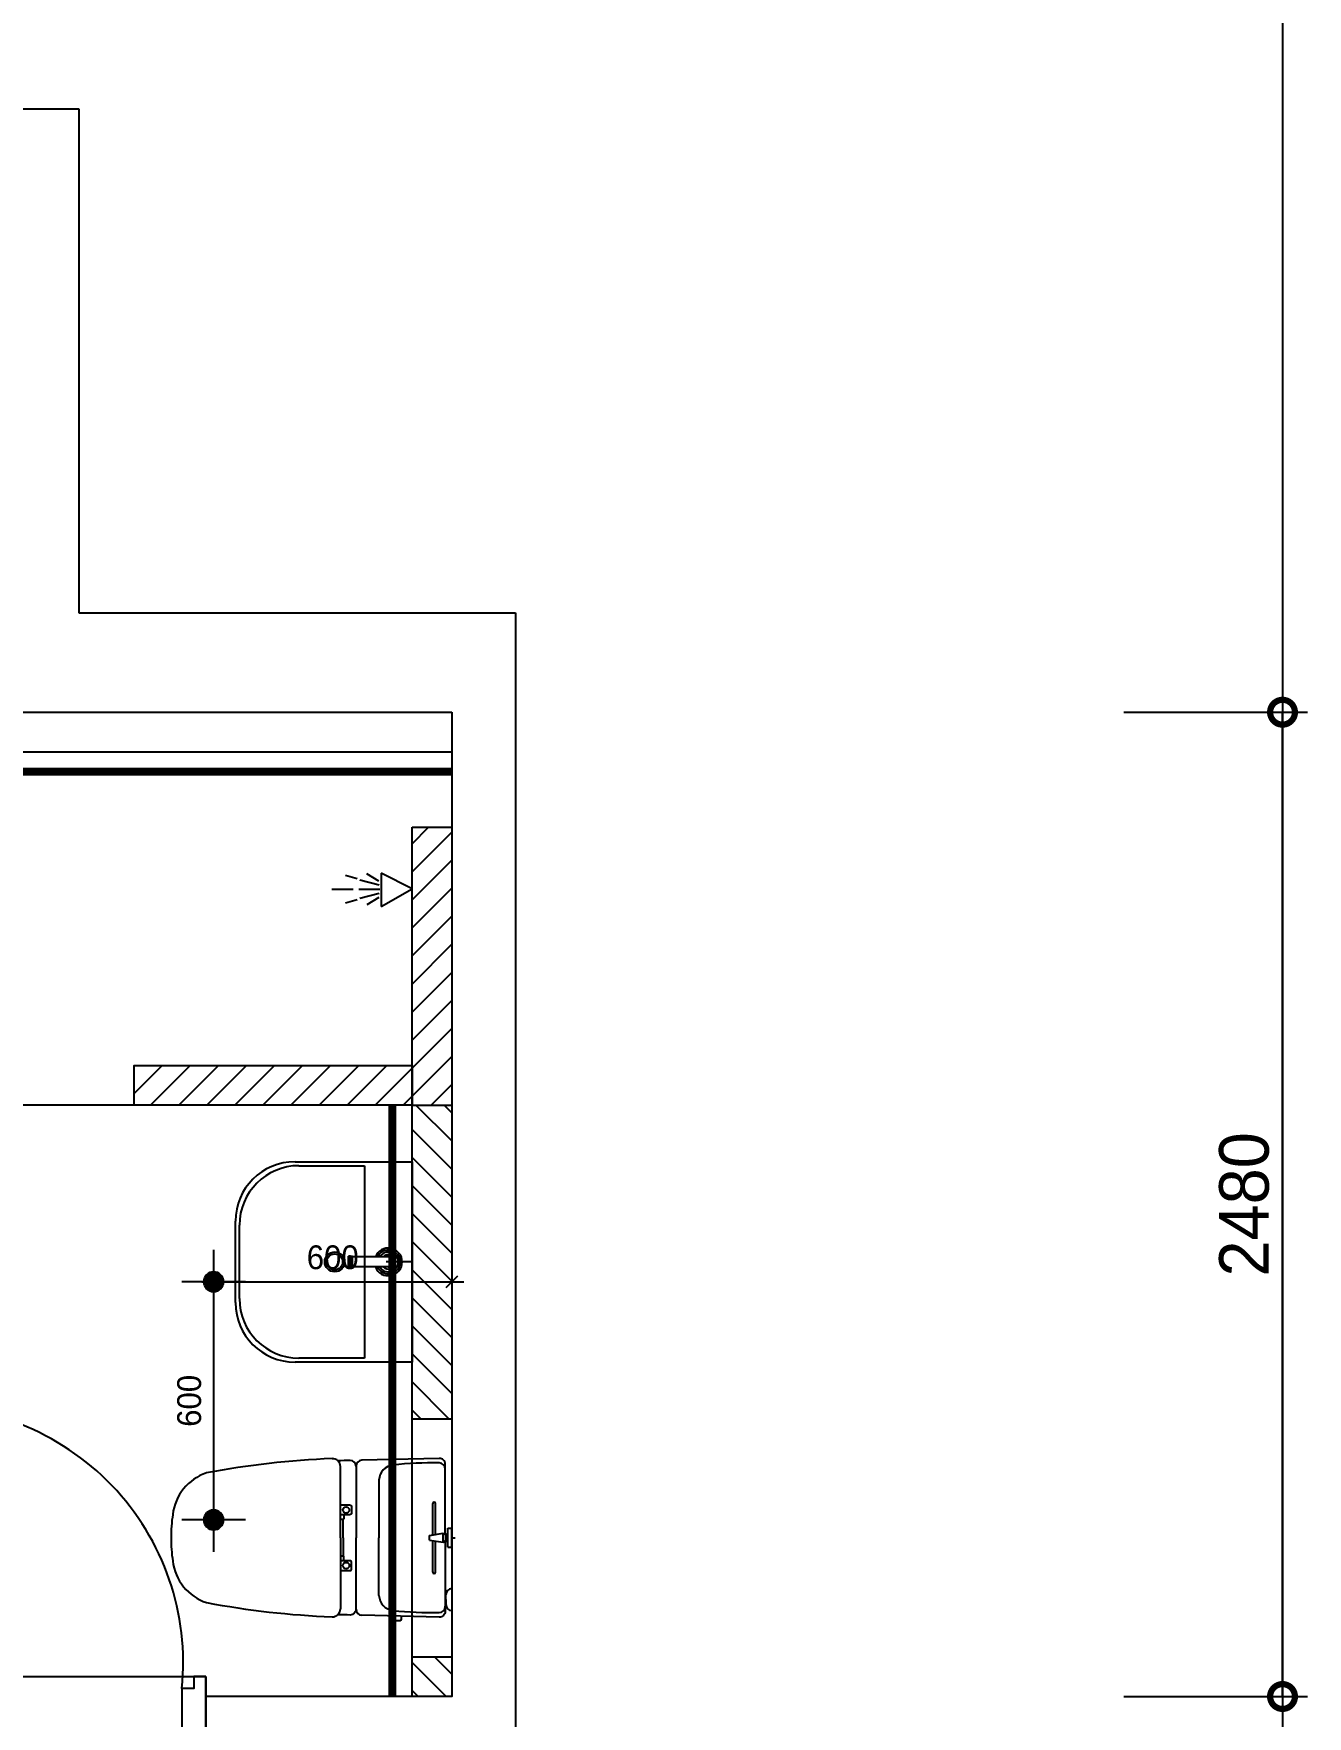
# Model space of a CAD drawing. Header units: millimetres. Extents: x 145965 to 228269, y 99354 to 115204.
# Drawn here: x 204415 to 207623, y 107989 to 112229 of the extents above; entities that cross this region are included whole.
import ezdxf
from ezdxf.enums import TextEntityAlignment as Align

# ---------------------------------------------------------------- set-up
doc = ezdxf.new("R2010")
doc.units = ezdxf.units.MM
doc.header["$LTSCALE"] = 50
doc.linetypes.add('HID', pattern=[2.5, 1.5, -1])
doc.linetypes.add('HIDDEN', pattern=[9.525, 6.35, -3.175])
for name, color, linetype in [('03-WAL NEW', 3, 'Continuous'), ('07-DIM WAL', 5, 'Continuous'), ('3.기호.계단선', 30, 'Continuous'), ('BATH', 4, 'Continuous'), ('CO-BATH', 6, 'Continuous'), ('fin', 5, 'Continuous'), ('FORM(YOURNAME)-1', 1, 'Continuous'), ('FORM(YOURNAME)-11', 1, 'Continuous'), ('HAT', 8, 'Continuous'), ('HL', 6, 'HIDDEN'), ('RC-LIGHT', 7, 'Continuous'), ('벽1', 2, 'Continuous'), ('창호', 4, 'Continuous'), ('틀', 8, 'Continuous')]:
    doc.layers.add(name, color=color, linetype=linetype)
doc.styles.add('HY 울릉도 L', font='')
doc.styles.add('YOURNAME', font='HY울릉도M.TTF')
doc.styles.add('스타일1', font='HY울릉도M.TTF')
doc.styles.get('HY 울릉도 L').set_extended_font_data('HY울릉도L')
doc.dimstyles.new('30', dxfattribs={"dimscale": 30, "dimtxt": 2, "dimasz": 1, "dimexe": 1, "dimexo": 1, "dimgap": 1, "dimtad": 1, "dimdec": 0, "dimrnd": 0.05, "dimdsep": 46, "dimlunit": 6, "dimtxsty": 'HY 울릉도 L', "dimblk": 'ARCHTICK', "dimcen": 2.5, "dimdle": 1, "dimclrd": 133, "dimclre": 133, "dimclrt": 30, "dimadec": 0, "dimazin": 0, "dimtfac": 1, "dimtdec": 0, "dimtix": 1, "dimtmove": 2, "dimatfit": 3, "dimldrblk": 'ARCHTICK', "dimfxl": 1, "dimlwd": -1, "dimlwe": -1, "dimarcsym": 0})
doc.dimstyles.new('50', dxfattribs={"dimscale": 50, "dimtxt": 2.5, "dimasz": 2.5, "dimexe": 1.25, "dimexo": 2, "dimtad": 1, "dimdec": 0, "dimtxsty": '스타일1', "dimblk": 'DOTSMALL', "dimcen": 2.5, "dimclrd": 1, "dimclre": 1, "dimclrt": 2, "dimadec": 0, "dimazin": 0, "dimtfac": 1, "dimtdec": 0, "dimtix": 1, "dimtmove": 0, "dimatfit": 3, "dimldrblk": 'DOTSMALL', "dimfxl": 1.25, "dimarcsym": 0})
pattern_1 = [(45, (199973.953, 107905.51), (-35.35534, 35.35534), [])]
pattern_2 = [(315, (192587.335, 126137.985), (35.35534, 35.35534), [])]

# ---------------------------------------------------------------- blocks, each defined once
blk = doc.blocks.new('FORM-ELEVATION')
at = {"layer": 'Defpoints', "color": 158}
blk.add_lwpolyline([(-8309, 33708), (61071, 33708), (61071, -19692), (-8309, -19692)], close=True, dxfattribs=at)
at = {"layer": 'FORM(YOURNAME)-11', "color": 3, "style": 'YOURNAME'}
for tag, height, p in [('1', 450, (71041, -1219)), ('2', 450, (71041, -1863)), ('3', 450, (71041, -3150)), ('4', 450, (71041, -5081)), ('5', 515, (71041, -7398)), ('6', 515, (71041, -9650)), ('7', 515, (71041, -11903)), ('8', 515, (71041, -14155)), ('9', 515, (71041, -16408)), ('10', 515, (66791, -18596)), ('11', 515, (71041, -18660)), ('12', 515, (66791, -20848)), ('13', 515, (71041, -20848))]:
    blk.add_attdef(tag, text='', height=height, dxfattribs=at).set_placement(p, align=Align.MIDDLE_RIGHT)
blk = doc.blocks.new('_DotSmall')
at = {"color": 0, "linetype": 'ByBlock', "const_width": 0.5}
blk.add_lwpolyline([(-0.0625, 0, 1), (0.0625, 0, 1)], format="xyb", close=True, dxfattribs=at)
blk = doc.blocks.new('*D874')
at = {"layer": '07-DIM WAL', "color": 1, "lineweight": -2}
for p, q in [((207160.4, 110519.4), (207622.9, 110519.4)), ((207560.4, 108039.4), (207560.4, 110519.4)), ((207160.4, 108039.4), (207622.9, 108039.4))]:
    blk.add_line(p, q, dxfattribs=at)
at = {"layer": 'Defpoints', "color": 0}
for p in [(207060.4, 110519.4), (207560.4, 110519.4), (207060.4, 108039.4)]:
    blk.add_point(p, dxfattribs=at)
at = {"layer": '07-DIM WAL', "color": 1, "lineweight": -2, "xscale": 125, "yscale": 125, "zscale": 125}
for p, rotation in [((207560.4, 110519.4), 90), ((207560.4, 108039.4), 270)]:
    blk.add_blockref('_DotSmall', p, dxfattribs=dict(at, rotation=rotation))
at = {"layer": '07-DIM WAL', "color": 2, "insert": (207464.1, 109279.4), "char_height": 125, "attachment_point": 5, "rotation": 90, "style": '스타일1'}
blk.add_mtext('2480', dxfattribs=at)
blk = doc.blocks.new('vidaisejh')
at = {"layer": '벽1'}
for p, q in [((160662.9, 71832.3), (161527.9, 71832.3)), ((161527.9, 71832.3), (161527.9, 70562.3)), ((161527.9, 70562.3), (162627.9, 70562.3)), ((162627.9, 70562.3), (162627.9, 61182.3)), ((160947.9, 70312.3), (162467.9, 70312.3)), ((162467.9, 70312.3), (162467.9, 67832.3)), ((162327.9, 67832.3), (161847.9, 67832.3)), ((162467.9, 67832.3), (161847.9, 67832.3)), ((161847.9, 67832.3), (161847.9, 67732.3))]:
    blk.add_line(p, q, dxfattribs=at)
at = {"layer": '창호'}
blk.add_arc((161145.4, 67917), 645.8, 354.2444, 93.3276, dxfattribs=at)
at = {"layer": '틀'}
for p, q in [((161047.9, 67882.3), (161847.9, 67882.3)), ((161847.9, 67882.3), (161847.9, 67682.3))]:
    blk.add_line(p, q, dxfattribs=at)
blk.add_lwpolyline([(161847.9, 67882.3), (161817.9, 67882.3), (161817.9, 67852.3), (161787.9, 67852.3), (161787.9, 67712.3), (161817.9, 67712.3), (161817.9, 67682.3), (161847.9, 67682.3), (161847.9, 67882.3)], dxfattribs=at)
blk = doc.blocks.new('VJSWJDEH')
at = {"layer": '03-WAL NEW'}
h = blk.add_hatch(dxfattribs=at)
h.set_pattern_fill('_USER', color=256, scale=50, angle=45, pattern_type=0)
h.set_pattern_definition(pattern_1)
h.paths.add_polyline_path([(205467.9, 109529.4), (205467.9, 110229.4), (205367.9, 110229.4), (205367.9, 109529.4)])
h = blk.add_hatch(dxfattribs=at)
h.set_pattern_fill('_USER', color=256, scale=50, angle=45, pattern_type=0)
h.set_pattern_definition(pattern_1)
h.paths.add_polyline_path([(205367.9, 109529.4), (204667.9, 109529.4), (204667.9, 109629.4), (205367.9, 109629.4)])
at = {"layer": 'HAT', "transparency": 33554687}
h = blk.add_hatch(dxfattribs=at)
h.set_pattern_fill('_USER', color=8, scale=50, angle=315, style=0, pattern_type=0)
h.set_pattern_definition(pattern_2)
h.paths.add_polyline_path([(205467.9, 108739.4), (205467.9, 109529.4), (205367.9, 109529.4), (205367.9, 108739.4)])
h = blk.add_hatch(dxfattribs=at)
h.set_pattern_fill('_USER', color=8, scale=50, angle=315, style=0, pattern_type=0)
h.set_pattern_definition(pattern_2)
h.paths.add_polyline_path([(205467.9, 108039.4), (205467.9, 108139.4), (205367.9, 108139.4), (205367.9, 108039.4)])
at = {"color": 8}
for p, q in [((204667.9, 109529.4), (203947.9, 109529.4)), ((205367.9, 109134.4), (205302.9, 109134.4)), ((205467.9, 108415.4), (205467.9, 108463.4)), ((205467.9, 108439.4), (205476.7, 108439.4))]:
    blk.add_line(p, q, dxfattribs=at)
at = {"layer": '03-WAL NEW'}
for p, q in [((205367.9, 109529.4), (205467.9, 109529.4)), ((205367.9, 108739.4), (205467.9, 108739.4)), ((205367.9, 108139.4), (205467.9, 108139.4))]:
    blk.add_line(p, q, dxfattribs=at)
blk.add_lwpolyline([(205367.9, 110229.4), (205467.9, 110229.4), (205467.9, 108039.4), (205367.9, 108039.4)], close=True, dxfattribs=at)
blk.add_lwpolyline([(205367.9, 109529.4), (204667.9, 109529.4), (204667.9, 109629.4), (205367.9, 109629.4), (205367.9, 109529.4)], dxfattribs=at)
at = {"layer": 'BATH'}
for p, q in [((205229.1, 110099.2), (205200.4, 110107.7)), ((205283.8, 110093.4), (205253.8, 110112.3)), ((205367.9, 110074.4), (205290.3, 110114.2)), ((205290.3, 110114.2), (205290.3, 110030.1)), ((205219.3, 110073.1), (205165.8, 110073.1)), ((205286.4, 110073.1), (205233.8, 110073.1)), ((205284.5, 110083.6), (205236.2, 110096)), ((205284.5, 110062.7), (205236.2, 110050.3)), ((205290.3, 110030.1), (205367.9, 110074.4)), ((205229.1, 110047.1), (205200.4, 110038.6)), ((205283.8, 110052.9), (205253.8, 110034))]:
    blk.add_line(p, q, dxfattribs=at)
at = {"layer": 'CO-BATH', "color": 8}
for p, q in [((205072.9, 109386.9), (205367.9, 109386.9)), ((205367.9, 109386.9), (205367.9, 108881.9)), ((205082.9, 109376.9), (205247.9, 109376.9)), ((205247.9, 109376.9), (205247.9, 108891.9)), ((204922.9, 109031.9), (204922.9, 109236.9)), ((204932.9, 109041.9), (204932.9, 109226.9)), ((205207.4, 109119.9), (205207.4, 109148.9)), ((205212.4, 109148.9), (205207.4, 109148.9)), ((205212.4, 109119.9), (205212.4, 109148.9)), ((205217.4, 109147.9), (205212.4, 109147.9)), ((205217.4, 109120.9), (205217.4, 109147.9)), ((205307.9, 109146.9), (205217.4, 109146.9)), ((205212.4, 109119.9), (205207.4, 109119.9)), ((205217.4, 109120.9), (205212.4, 109120.9)), ((205307.9, 109121.9), (205217.4, 109121.9)), ((205367.9, 108881.9), (205072.9, 108881.9)), ((205247.9, 108891.9), (205082.9, 108891.9))]:
    blk.add_line(p, q, dxfattribs=at)
for radius in [25, 20]:
    blk.add_circle((205172.9, 109134.4), radius, dxfattribs=at)
for centre, radius, start, end in [((205072.9, 109236.9), 150, 90, 180), ((205082.9, 109226.9), 150, 90, 180), ((205307.9, 109134.4), 35, 200.9249, 159.0752), ((205307.9, 109134.4), 30, 204.6243, 155.3757), ((205307.9, 109134.4), 25, 210, 150), ((205307.9, 109134.4), 18, 223.983, 136.0171), ((205307.9, 109134.4), 12.5, 270, 90), ((205072.9, 109031.9), 150, 180, 270), ((205082.9, 109041.9), 150, 180, 270)]:
    blk.add_arc(centre, radius, start, end, dxfattribs=at)
at = {"layer": 'fin', "color": 8}
for p, q in [((205187.2, 108439.4), (205187.2, 108618.7)), ((205226.5, 108619.8), (205226.5, 108439.4)), ((205284.3, 108584.7), (205284.3, 108439.4)), ((205451.5, 108447.4), (205451.5, 108612)), ((205187.2, 108439.4), (205187.2, 108260.2)), ((205226.5, 108259.1), (205226.5, 108439.4)), ((205284.3, 108294.2), (205284.3, 108439.4)), ((205451.5, 108431.5), (205451.5, 108266.9)), ((205452.9, 108283.7), (205452.9, 108296.2)), ((205452.9, 108283.7), (205452.9, 108271.2))]:
    blk.add_line(p, q, dxfattribs=at)
for points in [[(205226.5, 108619.8, 0.371724), (205211.8, 108634.2, 0.003515), (205180.9, 108633.4, 0.320541)], [(205451.5, 108612), (205451.5, 108624.5, 0.421209), (205436.1, 108639.4), (205241.1, 108634.8, 0.001659)], [(205226.5, 108259.1, -0.371724), (205211.8, 108244.7, -0.003515), (205180.9, 108245.5, -0.320541)], [(205451.5, 108266.9), (205451.5, 108254.4, -0.421209), (205436.1, 108239.4), (205241.1, 108244.1, -0.001659)]]:
    blk.add_lwpolyline(points, format="xyb", dxfattribs=at)
for centre, radius, start, end in [((205256.2, 106434.7), 2205.9, 92.3333, 100.6081), ((205167.2, 108618.7), 20, 0, 92.3333), ((205241.5, 108619.8), 15, 91.3651, 180), ((205324.3, 108582.9), 40, 95.9437, 177.5129), ((205423.7, 107628.1), 1000, 89.3116, 95.9437), ((205435.5, 108612), 16, 0, 89.3116), ((204889.6, 108483.7), 125.5, 108.2964, 173.4241), ((205166.5, 108439.4), 405.9, 171.6993, 180), ((205166.5, 108439.4), 405.9, 180, 188.3007), ((204889.6, 108395.2), 125.5, 186.5759, 251.7036), ((205324.3, 108295.9), 40, 182.4871, 264.0563), ((205467.9, 108296.2), 15, 90, 180), ((205256.2, 110444.2), 2205.9, 259.3919, 267.6667), ((205167.2, 108260.2), 20, 267.6667, 0), ((205241.5, 108259.1), 15, 180, 268.6349), ((205423.7, 109250.8), 1000, 264.0563, 270.6884), ((205435.5, 108266.9), 16, 270.6884, 0), ((205467.9, 108271.2), 15, 180, 270)]:
    blk.add_arc(centre, radius, start, end, dxfattribs=at)
at = {"layer": 'HL', "color": 8, "linetype": 'Continuous'}
for p, q in [((205419.9, 108446.9), (205419.9, 108525.9)), ((205426.9, 108447.9), (205426.9, 108525.9)), ((205194.3, 108439.4), (205194.3, 108485.8)), ((205411.8, 108445.4), (205446.2, 108450.8)), ((205446.2, 108450.8), (205453.2, 108446.4)), ((205446.2, 108428.1), (205446.2, 108450.8)), ((205453.2, 108446.4), (205457.9, 108451.8)), ((205457.9, 108463.4), (205467.9, 108463.4)), ((205457.9, 108415.4), (205457.9, 108463.4)), ((205194.3, 108439.4), (205194.3, 108393.1)), ((205411.8, 108433.5), (205411.8, 108445.4)), ((205411.8, 108433.5), (205446.2, 108428.1)), ((205419.9, 108352.9), (205419.9, 108432)), ((205426.9, 108352.9), (205426.9, 108430.9)), ((205446.2, 108428.1), (205453.2, 108432.5)), ((205453.2, 108432.5), (205453.2, 108446.4)), ((205453.2, 108432.5), (205457.9, 108427.1)), ((205457.9, 108415.4), (205467.9, 108415.4)), ((205321.4, 108234.5), (205321.4, 108242.2)), ((205341.5, 108234.5), (205341.5, 108241.7)), ((205337.5, 108230.5), (205325.4, 108230.5))]:
    blk.add_line(p, q, dxfattribs=at)
for points in [[(205187.2, 108522), (205211.4, 108522, -0.414214), (205215.4, 108518), (205215.4, 108501.5, -0.414214), (205211.4, 108497.5), (205195.9, 108497.5), (205187.2, 108497.5)], [(205195.9, 108497.5), (205195.9, 108487.8, -0.414214), (205193.9, 108485.8), (205187.2, 108485.8)], [(205195.9, 108381.4), (205195.9, 108391.1, 0.414214), (205193.9, 108393.1), (205187.2, 108393.1)], [(205187.2, 108356.9), (205211.4, 108356.9, 0.414214), (205215.4, 108360.9), (205215.4, 108377.4, 0.414214), (205211.4, 108381.4), (205195.9, 108381.4), (205187.2, 108381.4)]]:
    blk.add_lwpolyline(points, format="xyb", dxfattribs=at)
for centre in [(205201.5, 108509.4), (205201.5, 108369.4)]:
    blk.add_circle(centre, 8, dxfattribs=at)
for centre, radius, start, end in [((205423.4, 108525.9), 3.5, 0, 180), ((205423.4, 108352.9), 3.5, 180, 0), ((205325.4, 108234.5), 4, 180, 270), ((205337.5, 108234.5), 4, 270, 0)]:
    blk.add_arc(centre, radius, start, end, dxfattribs=at)
blk.add_blockref('vidaisejh', (43000, 40207.2))
blk = doc.blocks.new('1')
at = {"linetype": 'Continuous'}
h = blk.add_hatch(color=4, dxfattribs=at)
h.dxf.hatch_style = 1
edge = h.paths.add_edge_path()
edge.add_arc((11539653.5, -14273503.8), 37.5, 0, 360)
at = {"color": 1, "linetype": 'Continuous'}
for p, q in [((11539653.5, -14273637.1), (11539653.5, -14273370.5)), ((11539520.2, -14273503.8), (11539786.8, -14273503.8))]:
    blk.add_line(p, q, dxfattribs=at)
at = {"color": 4, "linetype": 'Continuous'}
for radius in [41.5, 37.5]:
    blk.add_circle((11539653.5, -14273503.8), radius, dxfattribs=at)
blk = doc.blocks.new('_ArchTick')
at = {"color": 0, "linetype": 'ByBlock', "const_width": 0.15}
blk.add_lwpolyline([(-0.5, -0.5), (0.5, 0.5)], dxfattribs=at)
blk = doc.blocks.new('*D1169')
at = {"layer": '07-DIM WAL', "color": 133}
for p, q in [((204867.9, 109114.4), (204867.9, 108454.4)), ((204837.9, 109084.4), (204837.9, 109084.4)), ((204837.9, 108484.4), (204837.9, 108484.4))]:
    blk.add_line(p, q, dxfattribs=at)
at = {"layer": 'Defpoints', "color": 0}
for p in [(204867.9, 109084.4), (204867.9, 108484.4), (204867.9, 108484.4)]:
    blk.add_point(p, dxfattribs=at)
at = {"layer": '07-DIM WAL', "color": 133, "xscale": 30, "yscale": 30, "zscale": 30}
for p, rotation in [((204867.9, 109084.4), 90), ((204867.9, 108484.4), 270)]:
    blk.add_blockref('_ArchTick', p, dxfattribs=dict(at, rotation=rotation))
at = {"layer": '07-DIM WAL', "color": 30, "insert": (204806.6, 108784.4), "char_height": 60, "attachment_point": 5, "rotation": 90, "style": 'HY 울릉도 L'}
blk.add_mtext('600', dxfattribs=at)
blk = doc.blocks.new('*D1170')
at = {"layer": '07-DIM WAL', "color": 133}
for p, q in [((204867.9, 109114.4), (204867.9, 109114.4)), ((205467.9, 109114.4), (205467.9, 109114.4)), ((204837.9, 109084.4), (205497.9, 109084.4))]:
    blk.add_line(p, q, dxfattribs=at)
at = {"layer": 'Defpoints', "color": 0}
for p in [(204867.9, 109084.4), (205467.9, 109084.4), (205467.9, 109084.4)]:
    blk.add_point(p, dxfattribs=at)
at = {"layer": '07-DIM WAL', "color": 133, "xscale": 30, "yscale": 30, "zscale": 30, "rotation": 180}
blk.add_blockref('_ArchTick', (204867.9, 109084.4), dxfattribs=at)
at = {"layer": '07-DIM WAL', "color": 133, "xscale": 30, "yscale": 30, "zscale": 30}
blk.add_blockref('_ArchTick', (205467.9, 109084.4), dxfattribs=at)
at = {"layer": '07-DIM WAL', "color": 30, "insert": (205167.9, 109145.7), "char_height": 60, "attachment_point": 5, "style": 'HY 울릉도 L'}
blk.add_mtext('600', dxfattribs=at)

msp = doc.modelspace()

# ---------------------------------------------------------------- linework, layer by layer
at = {"layer": '3.기호.계단선', "color": 10, "linetype": 'HID', "const_width": 20}
for points in [[(203947.9, 110369.4), (205467.9, 110369.4)], [(205317.9, 109529.4), (205317.9, 108039.4)]]:
    msp.add_lwpolyline(points, dxfattribs=at)
at = {"layer": 'RC-LIGHT'}
msp.add_lwpolyline([(203947.9, 110419.4), (205467.9, 110419.4)], dxfattribs=at)

# ---------------------------------------------------------------- block references
at = {"layer": 'FORM(YOURNAME)-1', "xscale": 0.2500000000000001, "yscale": 0.2500000000000001, "zscale": 0.2500000000000001}
msp.add_blockref('FORM-ELEVATION', (192292.5, 105527.4), dxfattribs=at)
at = {"layer": 'RC-LIGHT'}
msp.add_blockref('VJSWJDEH', (0, 0), dxfattribs=at)
at = {"layer": 'RC-LIGHT', "xscale": -0.6024096385271789, "yscale": 0.6024096385271789, "zscale": 0.6024096385271789, "rotation": 89.99999999999955}
for p in [(-8393628.4, 7060682.9), (-8393628.4, 7060082.9)]:
    msp.add_blockref('1', p, dxfattribs=at)

# ---------------------------------------------------------------- dimensions: what is measured, and where the dimension line sits
at = {"layer": '07-DIM WAL'}
dim = msp.add_linear_dim(base=(207560.4, 110519.4), p1=(207060.4, 108039.4), p2=(207060.4, 110519.4), angle=270, dimstyle='50', override={"dimtfill": 0}, dxfattribs=at)
dim.commit()
dim.dimension.update_dxf_attribs({"geometry": '*D874', "text_midpoint": (207464.1, 109279.4)})
dim = msp.add_linear_dim(base=(205467.9, 109084.4), p1=(204867.9, 109084.4), p2=(205467.9, 109084.4), dimstyle='30', dxfattribs=at)
dim.commit()
dim.dimension.update_dxf_attribs({"geometry": '*D1170', "text_midpoint": (205167.9, 109145.7)})
dim = msp.add_linear_dim(base=(204867.9, 108484.4), p1=(204867.9, 109084.4), p2=(204867.9, 108484.4), angle=90, dimstyle='30', dxfattribs=at)
dim.commit()
dim.dimension.update_dxf_attribs({"geometry": '*D1169', "text_midpoint": (204806.6, 108784.4)})

doc.saveas('drawing.dxf')
